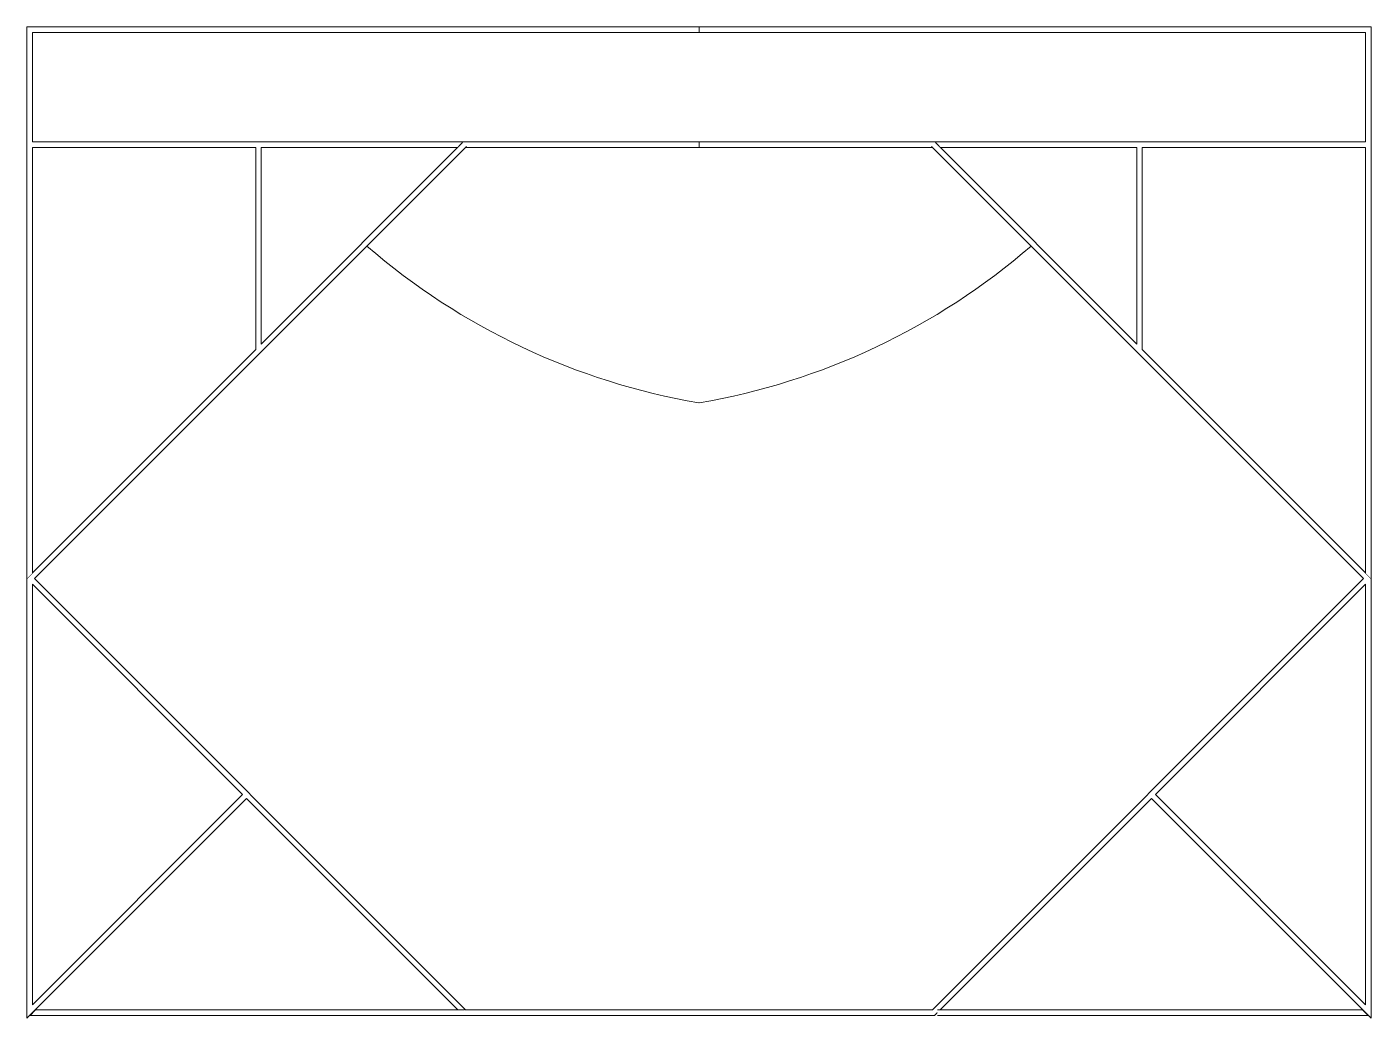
# Model space of a CAD drawing. Header units: inches. Extents: x -733 to 741, y -678 to 408.
import ezdxf

# ---------------------------------------------------------------- set-up
doc = ezdxf.new("R2010")
doc.units = ezdxf.units.IN
doc.header["$LTSCALE"] = 48
doc.header["$MEASUREMENT"] = 0
doc.layers.add('None', color=7, linetype='Continuous', lineweight=5)

# ---------------------------------------------------------------- blocks, each defined once
blk = doc.blocks.new('Group')
at = {"layer": 'None', "color": 7, "linetype": 'Continuous', "lineweight": 5, "transparency": 33554687}
for p, q in [((-727, 282.1), (4.2, 282.1)), ((4.2, 282.1), (4.2, 276.1)), ((-727, 276.1), (-482, 276.1)), ((-476, 276.1), (4.2, 276.1))]:
    blk.add_line(p, q, dxfattribs=at)
blk = doc.blocks.new('Group-1')
at = {"layer": 'None', "color": 7, "transparency": 33554687}
blk.add_blockref('Group', (0, 0), dxfattribs=at)
blk = doc.blocks.new('Group-2')
at = {"layer": 'None', "color": 7, "linetype": 'Continuous', "lineweight": 5, "transparency": 33554687}
for p, q in [((-255.2, 281.3), (-476, 60.4)), ((-250.9, 277), (-724.5, -196.6)), ((-482, 54.4), (-733, -196.6))]:
    blk.add_line(p, q, dxfattribs=at)
blk = doc.blocks.new('Group-3')
at = {"layer": 'None', "color": 7, "transparency": 33554687}
blk.add_blockref('Group-2', (0, 0), dxfattribs=at)
blk = doc.blocks.new('Group-4')
at = {"layer": 'None', "color": 7, "linetype": 'Continuous', "lineweight": 5, "transparency": 33554687}
for p, q in [((-727, -202.6), (-496.4, -433.3)), ((-724.5, -196.6), (-251.8, -669.4)), ((-492.2, -437.5), (-254.3, -675.4))]:
    blk.add_line(p, q, dxfattribs=at)
blk = doc.blocks.new('Group-5')
at = {"layer": 'None', "color": 7, "transparency": 33554687}
blk.add_blockref('Group-4', (0, 0), dxfattribs=at)
blk = doc.blocks.new('Group-6')
at = {"layer": 'None', "color": 7, "linetype": 'Continuous', "lineweight": 5, "transparency": 33554687}
for p, q in [((-253, -669.4), (-730, -669.4)), ((-730, -675.4), (-730, -669.4)), ((-253, -675.4), (-730, -675.4))]:
    blk.add_line(p, q, dxfattribs=at)
blk = doc.blocks.new('Group-7')
at = {"layer": 'None', "color": 7, "transparency": 33554687}
blk.add_blockref('Group-6', (0, 0), dxfattribs=at)
blk = doc.blocks.new('Group-8')
at = {"layer": 'None', "color": 7, "linetype": 'Continuous', "lineweight": 5, "transparency": 33554687}
for p, q in [((-733, -196.6), (-733, -678.4)), ((-727, -202.6), (-727, -663.9))]:
    blk.add_line(p, q, dxfattribs=at)
blk = doc.blocks.new('Group-9')
at = {"layer": 'None', "color": 7, "transparency": 33554687}
blk.add_blockref('Group-8', (0, 0), dxfattribs=at)
blk = doc.blocks.new('Group-10')
at = {"layer": 'None', "color": 7, "linetype": 'Continuous', "lineweight": 5, "transparency": 33554687}
for p, q in [((-733, 408.1), (-733, -196.6)), ((-727, 402.1), (-727, 282.1)), ((-727, 276.1), (-727, -190.6))]:
    blk.add_line(p, q, dxfattribs=at)
blk = doc.blocks.new('Group-11')
at = {"layer": 'None', "color": 7, "transparency": 33554687}
blk.add_blockref('Group-10', (0, 0), dxfattribs=at)
blk = doc.blocks.new('Group-12')
at = {"layer": 'None', "color": 7, "linetype": 'Continuous', "lineweight": 5, "transparency": 33554687}
for p, q in [((-733, 408.1), (4.2, 408.1)), ((-727, 402.1), (4.2, 402.1)), ((4.2, 408.1), (4.2, 402.1))]:
    blk.add_line(p, q, dxfattribs=at)
blk = doc.blocks.new('Group-13')
at = {"layer": 'None', "color": 7, "transparency": 33554687}
blk.add_blockref('Group-12', (0, 0), dxfattribs=at)
blk = doc.blocks.new('Group-14')
at = {"layer": 'None', "color": 7, "linetype": 'Continuous', "lineweight": 5, "transparency": 33554687}
for p, q in [((-733, -678.4), (-492.2, -437.5)), ((-727, -663.9), (-496.4, -433.3))]:
    blk.add_line(p, q, dxfattribs=at)
blk = doc.blocks.new('Group-15')
at = {"layer": 'None', "color": 7, "transparency": 33554687}
blk.add_blockref('Group-14', (0, 0), dxfattribs=at)
blk = doc.blocks.new('Group-16')
at = {"layer": 'None', "color": 7, "linetype": 'Continuous', "lineweight": 5, "transparency": 33554687}
for p, q in [((-482, 54.4), (-482, 276.1)), ((-476, 60.4), (-476, 276.1))]:
    blk.add_line(p, q, dxfattribs=at)
blk = doc.blocks.new('Group-17')
at = {"layer": 'None', "color": 7, "transparency": 33554687}
blk.add_blockref('Group-16', (0, 0), dxfattribs=at)
blk = doc.blocks.new('Group-18')
at = {"layer": 'None', "color": 7, "linetype": 'Continuous', "lineweight": 5, "transparency": 33554687}
for p, q in [((4.2, 282.1), (735.3, 282.1)), ((4.2, 282.1), (4.2, 276.1)), ((4.2, 276.1), (484.3, 276.1)), ((490.3, 276.1), (735.3, 276.1))]:
    blk.add_line(p, q, dxfattribs=at)
blk = doc.blocks.new('Group-19')
at = {"layer": 'None', "color": 7, "transparency": 33554687}
blk.add_blockref('Group-18', (0, 0), dxfattribs=at)
blk = doc.blocks.new('Group-20')
at = {"layer": 'None', "color": 7, "linetype": 'Continuous', "lineweight": 5, "transparency": 33554687}
for p, q in [((484.3, 60.4), (263.5, 281.3)), ((732.8, -196.6), (259.2, 277)), ((741.3, -196.6), (490.3, 54.4))]:
    blk.add_line(p, q, dxfattribs=at)
blk = doc.blocks.new('Group-21')
at = {"layer": 'None', "color": 7, "transparency": 33554687}
blk.add_blockref('Group-20', (0, 0), dxfattribs=at)
blk = doc.blocks.new('Group-22')
at = {"layer": 'None', "color": 7, "linetype": 'Continuous', "lineweight": 5, "transparency": 33554687}
for p, q in [((260.1, -669.4), (732.8, -196.6)), ((504.7, -433.3), (735.3, -202.6)), ((262.6, -675.4), (500.5, -437.5))]:
    blk.add_line(p, q, dxfattribs=at)
blk = doc.blocks.new('Group-23')
at = {"layer": 'None', "color": 7, "transparency": 33554687}
blk.add_blockref('Group-22', (0, 0), dxfattribs=at)
blk = doc.blocks.new('Group-24')
at = {"layer": 'None', "color": 7, "linetype": 'Continuous', "lineweight": 5, "transparency": 33554687}
for p, q in [((-254.3, -675.4), (262.6, -675.4)), ((-251.8, -669.4), (260.1, -669.4))]:
    blk.add_line(p, q, dxfattribs=at)
blk = doc.blocks.new('Group-25')
at = {"layer": 'None', "color": 7, "transparency": 33554687}
blk.add_blockref('Group-24', (0, 0), dxfattribs=at)
blk = doc.blocks.new('Group-26')
at = {"layer": 'None', "color": 7, "linetype": 'Continuous', "lineweight": 5, "transparency": 33554687}
for p, q in [((738.3, -669.4), (265.6, -669.4)), ((738.3, -675.4), (265.6, -675.4)), ((738.3, -675.4), (738.3, -669.4))]:
    blk.add_line(p, q, dxfattribs=at)
blk = doc.blocks.new('Group-27')
at = {"layer": 'None', "color": 7, "transparency": 33554687}
blk.add_blockref('Group-26', (0, 0), dxfattribs=at)
blk = doc.blocks.new('Group-28')
at = {"layer": 'None', "color": 7, "linetype": 'Continuous', "lineweight": 5, "transparency": 33554687}
for p, q in [((735.3, -663.9), (735.3, -202.6)), ((741.3, -678.4), (741.3, -196.6))]:
    blk.add_line(p, q, dxfattribs=at)
blk = doc.blocks.new('Group-29')
at = {"layer": 'None', "color": 7, "transparency": 33554687}
blk.add_blockref('Group-28', (0, 0), dxfattribs=at)
blk = doc.blocks.new('Group-30')
at = {"layer": 'None', "color": 7, "linetype": 'Continuous', "lineweight": 5, "transparency": 33554687}
for p, q in [((735.3, 282.1), (735.3, 402.1)), ((741.3, -196.6), (741.3, 408.1)), ((735.3, -190.6), (735.3, 276.1))]:
    blk.add_line(p, q, dxfattribs=at)
blk = doc.blocks.new('Group-31')
at = {"layer": 'None', "color": 7, "transparency": 33554687}
blk.add_blockref('Group-30', (0, 0), dxfattribs=at)
blk = doc.blocks.new('Group-32')
at = {"layer": 'None', "color": 7, "linetype": 'Continuous', "lineweight": 5, "transparency": 33554687}
for p, q in [((4.2, 408.1), (741.3, 408.1)), ((4.2, 408.1), (4.2, 402.1)), ((4.2, 402.1), (735.3, 402.1))]:
    blk.add_line(p, q, dxfattribs=at)
blk = doc.blocks.new('Group-33')
at = {"layer": 'None', "color": 7, "transparency": 33554687}
blk.add_blockref('Group-32', (0, 0), dxfattribs=at)
blk = doc.blocks.new('Group-34')
at = {"layer": 'None', "color": 7, "linetype": 'Continuous', "lineweight": 5, "transparency": 33554687}
for p, q in [((500.5, -437.5), (741.3, -678.4)), ((504.7, -433.3), (735.3, -663.9))]:
    blk.add_line(p, q, dxfattribs=at)
blk = doc.blocks.new('Group-35')
at = {"layer": 'None', "color": 7, "transparency": 33554687}
blk.add_blockref('Group-34', (0, 0), dxfattribs=at)
blk = doc.blocks.new('Group-36')
at = {"layer": 'None', "color": 7, "linetype": 'Continuous', "lineweight": 5, "transparency": 33554687}
for p, q in [((484.3, 276.1), (484.3, 60.4)), ((490.3, 276.1), (490.3, 54.4))]:
    blk.add_line(p, q, dxfattribs=at)
blk = doc.blocks.new('Group-37')
at = {"layer": 'None', "color": 7, "transparency": 33554687}
blk.add_blockref('Group-36', (0, 0), dxfattribs=at)

msp = doc.modelspace()

# ---------------------------------------------------------------- linework, layer by layer
at = {"layer": 'None', "color": 7, "linetype": 'Continuous', "lineweight": 5, "transparency": 33554687}
msp.add_arc((-121.8, 734.4), 749.1, 279.6946, 310.8672, dxfattribs=at)

# ---------------------------------------------------------------- wipeouts: each hides what was drawn before it
at = {"color": 255, "linetype": 'Continuous', "lineweight": 5, "transparency": 33554687}
msp.add_wipeout([(4.2, 282.1), (-727, 282.1), (-727, 276.1), (4.2, 276.1)], dxfattribs=at).dxf.layer = 'None'

# ---------------------------------------------------------------- next in the draw order: linework, layer by layer
at = {"layer": 'None', "color": 7, "linetype": 'Continuous', "lineweight": 5, "transparency": 33554687}
for p, q in [((-727, 282.1), (4.2, 282.1)), ((4.2, 282.1), (4.2, 276.1)), ((-727, 276.1), (-482, 276.1)), ((-476, 276.1), (4.2, 276.1))]:
    msp.add_line(p, q, dxfattribs=at)

# ---------------------------------------------------------------- next in the draw order: block references
at = {"layer": 'None', "color": 7, "transparency": 33554687}
msp.add_blockref('Group-1', (0, 0), dxfattribs=at)

# ---------------------------------------------------------------- next in the draw order: wipeouts: each hides what was drawn before it
at = {"color": 255, "linetype": 'Continuous', "lineweight": 5, "transparency": 33554687}
for points in [[(-724.5, -196.6), (-250.9, 277), (-255.2, 281.3), (-733, -196.6)], [(735.3, 282.1), (4.2, 282.1), (4.2, 276.1), (735.3, 276.1)]]:
    msp.add_wipeout(points, dxfattribs=at).dxf.layer = 'None'

# ---------------------------------------------------------------- next in the draw order: linework, layer by layer
at = {"layer": 'None', "color": 7, "linetype": 'Continuous', "lineweight": 5, "transparency": 33554687}
for p, q in [((-255.2, 281.3), (-476, 60.4)), ((4.2, 282.1), (735.3, 282.1)), ((4.2, 282.1), (4.2, 276.1)), ((-250.9, 277), (-724.5, -196.6)), ((4.2, 276.1), (484.3, 276.1)), ((490.3, 276.1), (735.3, 276.1)), ((-482, 54.4), (-733, -196.6))]:
    msp.add_line(p, q, dxfattribs=at)
msp.add_arc((130.1, 734.4), 749.1, 229.1328, 260.3054, dxfattribs=at)

# ---------------------------------------------------------------- next in the draw order: block references
at = {"layer": 'None', "color": 7, "transparency": 33554687}
for name in ['Group-3', 'Group-19']:
    msp.add_blockref(name, (0, 0), dxfattribs=at)

# ---------------------------------------------------------------- next in the draw order: wipeouts: each hides what was drawn before it
at = {"color": 255, "linetype": 'Continuous', "lineweight": 5, "transparency": 33554687}
for points in [[(741.3, -196.6), (263.5, 281.3), (259.2, 277), (732.8, -196.6)], [(-482, 276.1), (-482, 54.4), (-476, 60.4), (-476, 276.1)], [(-724.5, -196.6), (-733, -196.6), (-254.3, -675.4), (-251.8, -669.4)]]:
    msp.add_wipeout(points, dxfattribs=at).dxf.layer = 'None'

# ---------------------------------------------------------------- next in the draw order: linework, layer by layer
at = {"layer": 'None', "color": 7, "linetype": 'Continuous', "lineweight": 5, "transparency": 33554687}
for p, q in [((484.3, 60.4), (263.5, 281.3)), ((-482, 54.4), (-482, 276.1)), ((-476, 60.4), (-476, 276.1)), ((732.8, -196.6), (259.2, 277)), ((741.3, -196.6), (490.3, 54.4)), ((-727, -202.6), (-496.4, -433.3)), ((-724.5, -196.6), (-251.8, -669.4)), ((-492.2, -437.5), (-254.3, -675.4))]:
    msp.add_line(p, q, dxfattribs=at)
msp.add_arc((-121.8, 734.4), 749.1, 279.6946, 310.8672, dxfattribs=at)

# ---------------------------------------------------------------- next in the draw order: block references
at = {"layer": 'None', "color": 7, "transparency": 33554687}
for name in ['Group-21', 'Group-17', 'Group-5']:
    msp.add_blockref(name, (0, 0), dxfattribs=at)

# ---------------------------------------------------------------- next in the draw order: wipeouts: each hides what was drawn before it
at = {"color": 255, "linetype": 'Continuous', "lineweight": 5, "transparency": 33554687}
for points in [[(490.3, 54.4), (490.3, 276.1), (484.3, 276.1), (484.3, 60.4)], [(260.1, -669.4), (262.6, -675.4), (741.3, -196.6), (732.8, -196.6)], [(-730, -675.4), (-253, -675.4), (-253, -669.4), (-730, -669.4)]]:
    msp.add_wipeout(points, dxfattribs=at).dxf.layer = 'None'

# ---------------------------------------------------------------- next in the draw order: linework, layer by layer
at = {"layer": 'None', "color": 7, "linetype": 'Continuous', "lineweight": 5, "transparency": 33554687}
for p, q in [((484.3, 276.1), (484.3, 60.4)), ((490.3, 276.1), (490.3, 54.4)), ((260.1, -669.4), (732.8, -196.6)), ((504.7, -433.3), (735.3, -202.6)), ((262.6, -675.4), (500.5, -437.5)), ((-253, -669.4), (-730, -669.4)), ((-730, -675.4), (-730, -669.4)), ((-253, -675.4), (-730, -675.4))]:
    msp.add_line(p, q, dxfattribs=at)

# ---------------------------------------------------------------- next in the draw order: block references
at = {"layer": 'None', "color": 7, "transparency": 33554687}
for name in ['Group-37', 'Group-23', 'Group-7']:
    msp.add_blockref(name, (0, 0), dxfattribs=at)

# ---------------------------------------------------------------- next in the draw order: wipeouts: each hides what was drawn before it
at = {"color": 255, "linetype": 'Continuous', "lineweight": 5, "transparency": 33554687}
for points in [[(-727, -663.9), (-727, -202.6), (-733, -196.6), (-733, -678.4)], [(260.1, -669.4), (-251.8, -669.4), (-254.3, -675.4), (262.6, -675.4)]]:
    msp.add_wipeout(points, dxfattribs=at).dxf.layer = 'None'

# ---------------------------------------------------------------- next in the draw order: linework, layer by layer
at = {"layer": 'None', "color": 7, "linetype": 'Continuous', "lineweight": 5, "transparency": 33554687}
for p, q in [((-733, -196.6), (-733, -678.4)), ((-727, -202.6), (-727, -663.9)), ((-254.3, -675.4), (262.6, -675.4)), ((-251.8, -669.4), (260.1, -669.4))]:
    msp.add_line(p, q, dxfattribs=at)

# ---------------------------------------------------------------- next in the draw order: block references
at = {"layer": 'None', "color": 7, "transparency": 33554687}
for name in ['Group-9', 'Group-25']:
    msp.add_blockref(name, (0, 0), dxfattribs=at)

# ---------------------------------------------------------------- next in the draw order: wipeouts: each hides what was drawn before it
at = {"color": 255, "linetype": 'Continuous', "lineweight": 5, "transparency": 33554687}
for points in [[(-727, -190.6), (-727, 402.1), (-733, 408.1), (-733, -196.6)], [(-496.4, -433.3), (-727, -663.9), (-733, -678.4), (-492.2, -437.5)], [(265.6, -675.4), (738.3, -675.4), (738.3, -669.4), (265.6, -669.4)]]:
    msp.add_wipeout(points, dxfattribs=at).dxf.layer = 'None'

# ---------------------------------------------------------------- next in the draw order: linework, layer by layer
at = {"layer": 'None', "color": 7, "linetype": 'Continuous', "lineweight": 5, "transparency": 33554687}
for p, q in [((-733, 408.1), (-733, -196.6)), ((-727, 402.1), (-727, 282.1)), ((-727, 276.1), (-727, -190.6)), ((-733, -678.4), (-492.2, -437.5)), ((-727, -663.9), (-496.4, -433.3)), ((738.3, -669.4), (265.6, -669.4)), ((738.3, -675.4), (265.6, -675.4)), ((738.3, -675.4), (738.3, -669.4))]:
    msp.add_line(p, q, dxfattribs=at)

# ---------------------------------------------------------------- next in the draw order: block references
at = {"layer": 'None', "color": 7, "transparency": 33554687}
for name in ['Group-11', 'Group-15', 'Group-27']:
    msp.add_blockref(name, (0, 0), dxfattribs=at)

# ---------------------------------------------------------------- next in the draw order: wipeouts: each hides what was drawn before it
at = {"color": 255, "linetype": 'Continuous', "lineweight": 5, "transparency": 33554687}
for points in [[(4.2, 408.1), (-733, 408.1), (-727, 402.1), (4.2, 402.1)], [(735.3, -202.6), (735.3, -663.9), (741.3, -678.4), (741.3, -196.6)]]:
    msp.add_wipeout(points, dxfattribs=at).dxf.layer = 'None'

# ---------------------------------------------------------------- next in the draw order: linework, layer by layer
at = {"layer": 'None', "color": 7, "linetype": 'Continuous', "lineweight": 5, "transparency": 33554687}
for p, q in [((-733, 408.1), (4.2, 408.1)), ((-727, 402.1), (4.2, 402.1)), ((4.2, 408.1), (4.2, 402.1)), ((735.3, -663.9), (735.3, -202.6)), ((741.3, -678.4), (741.3, -196.6))]:
    msp.add_line(p, q, dxfattribs=at)

# ---------------------------------------------------------------- next in the draw order: block references
at = {"layer": 'None', "color": 7, "transparency": 33554687}
for name in ['Group-13', 'Group-29']:
    msp.add_blockref(name, (0, 0), dxfattribs=at)

# ---------------------------------------------------------------- next in the draw order: wipeouts: each hides what was drawn before it
at = {"color": 255, "linetype": 'Continuous', "lineweight": 5, "transparency": 33554687}
for points in [[(735.3, 402.1), (735.3, -190.6), (741.3, -196.6), (741.3, 408.1)], [(735.3, -663.9), (504.7, -433.3), (500.5, -437.5), (741.3, -678.4)]]:
    msp.add_wipeout(points, dxfattribs=at).dxf.layer = 'None'

# ---------------------------------------------------------------- next in the draw order: linework, layer by layer
at = {"layer": 'None', "color": 7, "linetype": 'Continuous', "lineweight": 5, "transparency": 33554687}
for p, q in [((735.3, 282.1), (735.3, 402.1)), ((741.3, -196.6), (741.3, 408.1)), ((735.3, -190.6), (735.3, 276.1)), ((500.5, -437.5), (741.3, -678.4)), ((504.7, -433.3), (735.3, -663.9))]:
    msp.add_line(p, q, dxfattribs=at)

# ---------------------------------------------------------------- next in the draw order: block references
at = {"layer": 'None', "color": 7, "transparency": 33554687}
for name in ['Group-31', 'Group-35']:
    msp.add_blockref(name, (0, 0), dxfattribs=at)

# ---------------------------------------------------------------- next in the draw order: wipeouts: each hides what was drawn before it
at = {"color": 255, "linetype": 'Continuous', "lineweight": 5, "transparency": 33554687}
msp.add_wipeout([(741.3, 408.1), (4.2, 408.1), (4.2, 402.1), (735.3, 402.1)], dxfattribs=at).dxf.layer = 'None'

# ---------------------------------------------------------------- next in the draw order: linework, layer by layer
at = {"layer": 'None', "color": 7, "linetype": 'Continuous', "lineweight": 5, "transparency": 33554687}
for p, q in [((4.2, 408.1), (741.3, 408.1)), ((4.2, 408.1), (4.2, 402.1)), ((4.2, 402.1), (735.3, 402.1))]:
    msp.add_line(p, q, dxfattribs=at)

# ---------------------------------------------------------------- next in the draw order: block references
at = {"layer": 'None', "color": 7, "transparency": 33554687}
msp.add_blockref('Group-33', (0, 0), dxfattribs=at)

doc.saveas('drawing.dxf')
